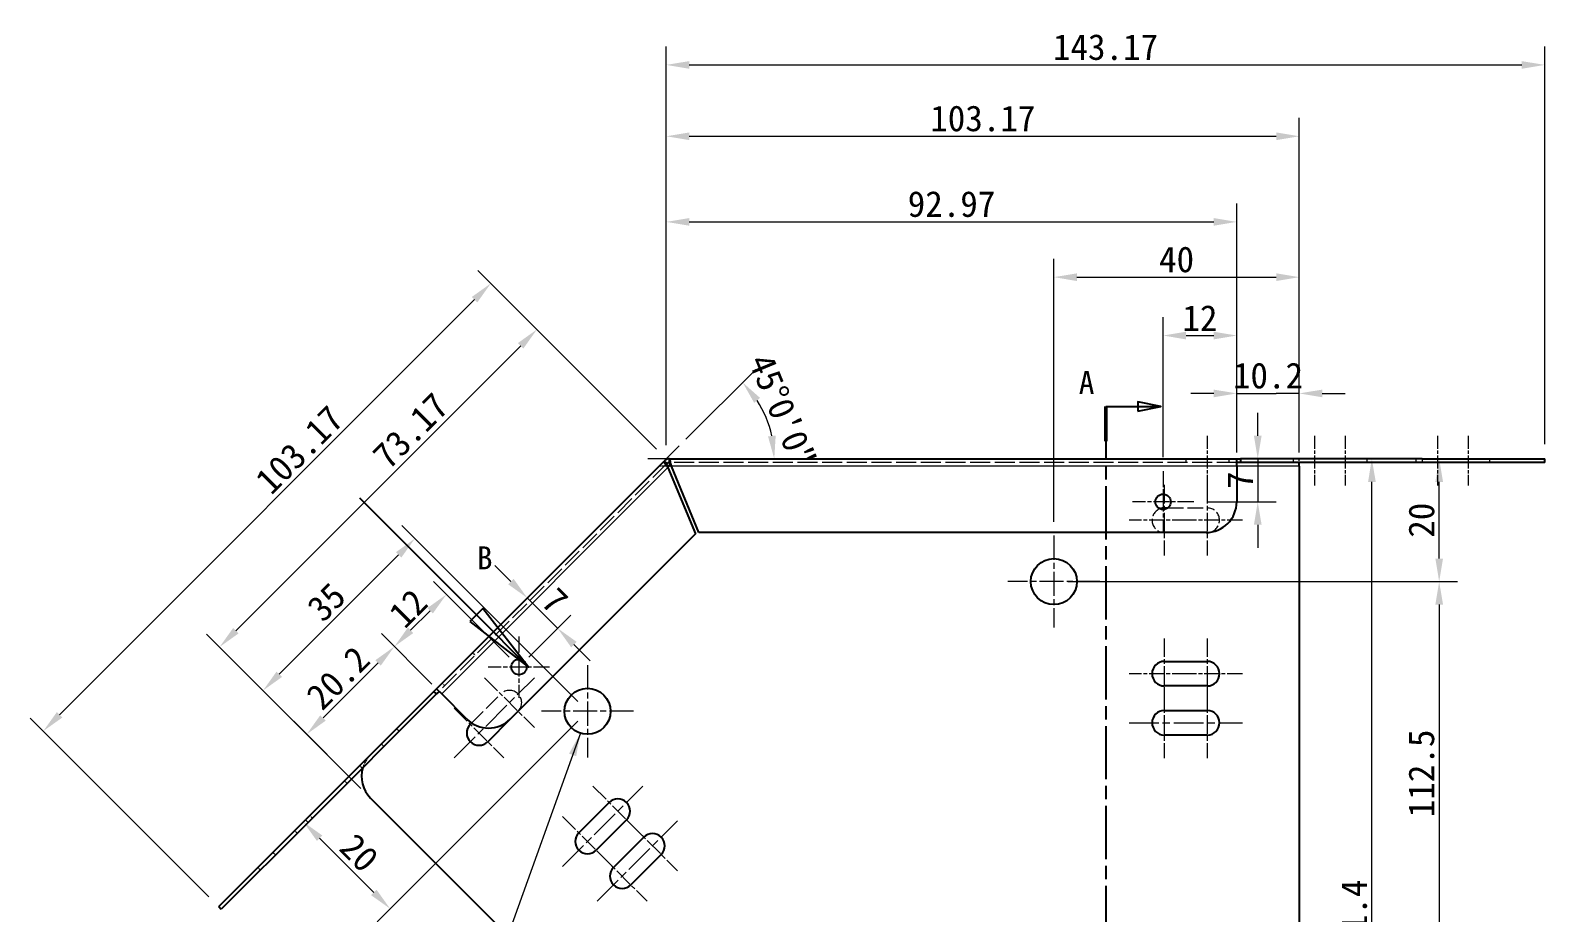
# Model space of a CAD drawing. Header units: millimetres. Extents: x 9 to 887, y 8 to 622.
# Drawn here: x 275.2 to 522, y 320.9 to 464.7 of the extents above; entities that cross this region are included whole.
import ezdxf

# ---------------------------------------------------------------- set-up
doc = ezdxf.new("R2010")
doc.units = ezdxf.units.MM
doc.header["$LTSCALE"] = 1.5
doc.linetypes.add('CHAIN', pattern=[0.3543, 0.2362, -0.0295, 0.0591, -0.0295])
doc.linetypes.add('DASHED', pattern=[0.2067, 0.1654, -0.0413])
for name, color, linetype, lineweight, true_color in [('中心标记 (ISO)', 1, 'CHAIN', 18, 0xff0000), ('中心线 (ISO)', 1, 'CHAIN', 18, 0xff0000), ('剖切线 (ISO)', 7, 'CHAIN', 25, 0x008000), ('尺寸 (ISO)', 7, 'Continuous', 18, 0x008000), ('符号 (ISO)', 7, 'Continuous', 18, 0x008000), ('隐藏 (ISO)', 5, 'DASHED', 18, 0x0000ff), ('隐藏窄的 (ISO)', 5, 'DASHED', 18, 0x0000ff)]:
    doc.layers.add(name, color=color, linetype=linetype, lineweight=lineweight, true_color=true_color)
doc.layers.add('可见 (ISO)', color=7, linetype='Continuous', lineweight=25)
doc.layers.add('可见窄的 (ISO)', color=7, linetype='Continuous', lineweight=18)
doc.styles.add('HZ_33', font='simfang.ttf')
doc.styles.add('最新国标', font='simfang.ttf')
doc.dimstyles.new('默认 (GB)', dxfattribs={"dimscale": 1.5, "dimtxt": 2.8, "dimasz": 2.5, "dimexe": 2, "dimexo": 1.5, "dimgap": 0.5, "dimtad": 1, "dimtoh": 1, "dimdsep": 46, "dimtxsty": '最新国标', "dimcen": 0.09, "dimdle": 10, "dimclrd": 256, "dimclre": 256, "dimclrt": 256, "dimaunit": 1, "dimadec": 3, "dimazin": 2, "dimtfac": 0.535714, "dimtdec": 3, "dimtmove": 0, "dimatfit": 3, "dimfxl": 0, "dimtolj": 1, "dimlwd": -1, "dimlwe": -1, "dimarcsym": 0})
doc.dimstyles.new('默认 (GB)$7', dxfattribs={"dimscale": 1.5, "dimtxt": 2.8, "dimasz": 2.5, "dimexe": 2, "dimexo": 1.5, "dimgap": 0.5, "dimtad": 1, "dimtoh": 1, "dimdsep": 46, "dimtxsty": '最新国标', "dimcen": 0.09, "dimdle": 10, "dimclrd": 256, "dimclre": 256, "dimclrt": 256, "dimaunit": 1, "dimadec": 3, "dimazin": 2, "dimtfac": 0.535714, "dimtdec": 3, "dimtmove": 0, "dimatfit": 3, "dimfxl": 0, "dimtolj": 1, "dimlwd": -1, "dimlwe": -1, "dimarcsym": 0})

# ---------------------------------------------------------------- blocks, each defined once
blk = doc.blocks.new('二维转换剖视图0')
at = {"layer": '剖切线 (ISO)', "linetype": 'CHAIN', "ltscale": 16.32955}
blk.add_line((300.33, 268.92), (300.33, 155.21), dxfattribs=at)
at = {"layer": '剖切线 (ISO)', "linetype": 'Continuous', "lineweight": 50}
for p, q in [((300.33, 268.92), (300.33, 265.13)), ((300.33, 158.99), (300.33, 155.21))]:
    blk.add_line(p, q, dxfattribs=at)
at = {"layer": '剖切线 (ISO)', "linetype": 'Continuous'}
for p, q in [((300.33, 268.92), (303.83, 268.92)), ((306.33, 268.92), (303.83, 269.42)), ((303.83, 269.42), (303.83, 268.42)), ((303.83, 268.92), (306.33, 268.92)), ((303.83, 268.42), (306.33, 268.92)), ((300.33, 155.21), (303.83, 155.21)), ((306.33, 155.21), (303.83, 155.71)), ((303.83, 155.71), (303.83, 154.71)), ((303.83, 155.21), (306.33, 155.21)), ((303.83, 154.71), (306.33, 155.21))]:
    blk.add_line(p, q, dxfattribs=at)
at = {"layer": '剖切线 (ISO)', "linetype": 'Continuous', "flags": 128}
for points in [[(303.83, 268.42), (306.33, 268.92), (303.83, 269.42), (303.83, 268.42)], [(303.83, 154.71), (306.33, 155.21), (303.83, 155.71), (303.83, 154.71)]]:
    blk.add_lwpolyline(points, dxfattribs=at)
at = {"layer": '剖切线 (ISO)'}
for points in [[(303.83, 268.42), (306.33, 268.92), (303.83, 269.42), (303.83, 268.42)], [(303.83, 154.71), (306.33, 155.21), (303.83, 155.71), (303.83, 154.71)]]:
    blk.add_solid(points, dxfattribs=at)
at = {"layer": '剖切线 (ISO)', "char_height": 2.5, "attachment_point": 7, "style": 'HZ_33'}
for insert in [(297.4, 270.26), (297.2, 151.21)]:
    blk.add_mtext('A', dxfattribs=dict(at, insert=insert))
blk = doc.blocks.new('二维转换剖视图1')
at = {"layer": '剖切线 (ISO)', "linetype": 'Continuous'}
for p, q in [((219.23, 259), (231.95, 246.27)), ((232.66, 246.98), (231.25, 245.56)), ((237.61, 240.61), (232.66, 246.98)), ((231.25, 245.56), (237.61, 240.61)), ((231.95, 246.27), (237.61, 240.61))]:
    blk.add_line(p, q, dxfattribs=at)
at = {"layer": '剖切线 (ISO)', "linetype": 'Continuous', "flags": 128}
blk.add_lwpolyline([(231.25, 245.56), (237.61, 240.61), (232.66, 246.98), (231.25, 245.56)], dxfattribs=at)
at = {"layer": '剖切线 (ISO)'}
blk.add_solid([(231.25, 245.56), (237.61, 240.61), (232.66, 246.98), (231.25, 245.56)], dxfattribs=at)
at = {"layer": '剖切线 (ISO)', "insert": (232, 251.22), "char_height": 2.5, "attachment_point": 7, "style": 'HZ_33'}
blk.add_mtext('B', dxfattribs=at)
blk = doc.blocks.new('*D13')
at = {"layer": 'Defpoints', "color": 0, "transparency": 16777216}
for p in [(471.84, 394.84), (504.84, 394.84), (442.04, 374.84)]:
    blk.add_point(p, dxfattribs=at)
at = {"layer": '尺寸 (ISO)', "color": 116, "true_color": 0x00803f, "transparency": 16777216}
for p, q in [((474.09, 394.84), (507.84, 394.84)), ((504.84, 378.59), (504.84, 391.09)), ((444.29, 374.84), (507.84, 374.84))]:
    blk.add_line(p, q, dxfattribs=at)
for points in [[(504.22, 391.09), (505.47, 391.09), (504.84, 394.84)], [(504.22, 378.59), (505.47, 378.59), (504.84, 374.84)]]:
    blk.add_solid(points, dxfattribs=at)
at = {"layer": '尺寸 (ISO)', "transparency": 16777216, "insert": (501.97, 384.84), "char_height": 4.2, "attachment_point": 5, "rotation": 90, "style": '最新国标'}
blk.add_mtext('\\A1;20', dxfattribs=at)
blk = doc.blocks.new('*D14')
at = {"layer": 'Defpoints', "color": 0, "transparency": 16777216}
for p in [(482.04, 424.44), (482.04, 393.64), (442.04, 382.34)]:
    blk.add_point(p, dxfattribs=at)
at = {"layer": '尺寸 (ISO)', "color": 116, "true_color": 0x00803f, "transparency": 16777216}
for p, q in [((442.04, 384.59), (442.04, 427.44)), ((482.04, 395.89), (482.04, 427.44)), ((445.79, 424.44), (478.29, 424.44))]:
    blk.add_line(p, q, dxfattribs=at)
for points in [[(445.79, 425.06), (445.79, 423.81), (442.04, 424.44)], [(478.29, 425.06), (478.29, 423.81), (482.04, 424.44)]]:
    blk.add_solid(points, dxfattribs=at)
at = {"layer": '尺寸 (ISO)', "transparency": 16777216, "insert": (462.04, 427.31), "char_height": 4.2, "attachment_point": 5, "style": '最新国标'}
blk.add_mtext('\\A1;40', dxfattribs=at)
blk = doc.blocks.new('*D15')
at = {"layer": 'Defpoints', "color": 0, "transparency": 16777216}
for p in [(313.14, 357.09), (366.03, 353.71), (330.67, 339.56)]:
    blk.add_point(p, dxfattribs=at)
at = {"layer": '尺寸 (ISO)', "color": 116, "true_color": 0x00803f, "transparency": 16777216}
for p, q in [((364.44, 355.3), (335.77, 383.96)), ((335.24, 379.19), (315.8, 359.74)), ((329.08, 341.15), (311.02, 359.21))]:
    blk.add_line(p, q, dxfattribs=at)
for points in [[(334.8, 379.63), (335.68, 378.75), (337.89, 381.84)], [(315.35, 360.18), (316.24, 359.3), (313.14, 357.09)]]:
    blk.add_solid(points, dxfattribs=at)
at = {"layer": '尺寸 (ISO)', "transparency": 16777216, "insert": (323.49, 371.5), "char_height": 4.2, "attachment_point": 5, "rotation": 45, "style": '最新国标'}
blk.add_mtext('\\A1;35', dxfattribs=at)
blk = doc.blocks.new('*D16')
at = {"layer": 'Defpoints', "color": 0, "transparency": 16777216}
for p in [(366.03, 353.71), (320.07, 336.03), (319.72, 335.68)]:
    blk.add_point(p, dxfattribs=at)
at = {"layer": '尺寸 (ISO)', "color": 116, "true_color": 0x00803f, "transparency": 16777216}
for p, q in [((364.44, 352.11), (331.74, 319.42)), ((331.21, 324.19), (322.37, 333.03))]:
    blk.add_line(p, q, dxfattribs=at)
for points in [[(322.81, 333.47), (321.93, 332.59), (319.72, 335.68)], [(331.65, 324.63), (330.76, 323.75), (333.86, 321.54)]]:
    blk.add_solid(points, dxfattribs=at)
at = {"layer": '尺寸 (ISO)', "transparency": 16777216, "insert": (328.82, 330.64), "char_height": 4.2, "attachment_point": 5, "rotation": 315, "style": '最新国标'}
blk.add_mtext('\\A1;20', dxfattribs=at)
blk = doc.blocks.new('*D17')
at = {"layer": 'Defpoints', "color": 0, "transparency": 16777216}
for p in [(378.87, 394.84), (306.06, 364.18), (330.67, 339.56)]:
    blk.add_point(p, dxfattribs=at)
at = {"layer": '尺寸 (ISO)', "color": 116, "true_color": 0x00803f, "transparency": 16777216}
for p, q in [((377.28, 396.43), (355.67, 418.04)), ((355.14, 413.26), (308.71, 366.83)), ((329.08, 341.15), (303.94, 366.3))]:
    blk.add_line(p, q, dxfattribs=at)
for points in [[(354.7, 413.71), (355.58, 412.82), (357.79, 415.92)], [(308.27, 367.27), (309.15, 366.39), (306.06, 364.18)]]:
    blk.add_solid(points, dxfattribs=at)
at = {"layer": '尺寸 (ISO)', "transparency": 16777216, "insert": (337.21, 399.41), "char_height": 4.2, "attachment_point": 5, "rotation": 45, "style": '最新国标'}
blk.add_mtext('\\A1;73.17', dxfattribs=at)
blk = doc.blocks.new('*D18')
at = {"layer": 'Defpoints', "color": 0, "transparency": 16777216}
for p in [(471.84, 433.44), (378.87, 394.84), (471.84, 393.64)]:
    blk.add_point(p, dxfattribs=at)
at = {"layer": '尺寸 (ISO)', "color": 116, "true_color": 0x00803f, "transparency": 16777216}
for p, q in [((378.87, 397.09), (378.87, 436.44)), ((471.84, 395.89), (471.84, 436.44)), ((382.62, 433.44), (468.09, 433.44))]:
    blk.add_line(p, q, dxfattribs=at)
for points in [[(382.62, 434.07), (382.62, 432.82), (378.87, 433.44)], [(468.09, 434.07), (468.09, 432.82), (471.84, 433.44)]]:
    blk.add_solid(points, dxfattribs=at)
at = {"layer": '尺寸 (ISO)', "transparency": 16777216, "insert": (425.36, 436.33), "char_height": 4.2, "attachment_point": 5, "style": '最新国标'}
blk.add_mtext('\\A1;92.97', dxfattribs=at)
blk = doc.blocks.new('*D19')
at = {"layer": 'Defpoints', "color": 0, "transparency": 16777216}
for p in [(334.55, 364.25), (354.85, 360.92), (342.27, 356.53)]:
    blk.add_point(p, dxfattribs=at)
at = {"layer": '尺寸 (ISO)', "color": 116, "true_color": 0x00803f, "transparency": 16777216}
for p, q in [((353.26, 362.51), (340.91, 374.86)), ((340.38, 370.09), (337.2, 366.91)), ((340.68, 358.13), (332.43, 366.38))]:
    blk.add_line(p, q, dxfattribs=at)
for points in [[(339.94, 370.53), (340.82, 369.65), (343.03, 372.74)], [(336.76, 367.35), (337.64, 366.46), (334.55, 364.25)]]:
    blk.add_solid(points, dxfattribs=at)
at = {"layer": '尺寸 (ISO)', "transparency": 16777216, "insert": (336.78, 370.51), "char_height": 4.2, "attachment_point": 5, "rotation": 45, "style": '最新国标'}
blk.add_mtext('\\A1;12', dxfattribs=at)
blk = doc.blocks.new('*D20')
at = {"layer": 'Defpoints', "color": 0, "transparency": 16777216}
for p in [(471.84, 414.93), (459.84, 392.84), (471.84, 393.64)]:
    blk.add_point(p, dxfattribs=at)
at = {"layer": '尺寸 (ISO)', "color": 116, "true_color": 0x00803f, "transparency": 16777216}
for p, q in [((459.84, 395.09), (459.84, 417.93)), ((471.84, 395.89), (471.84, 417.93)), ((463.59, 414.93), (468.09, 414.93))]:
    blk.add_line(p, q, dxfattribs=at)
for points in [[(463.59, 415.55), (463.59, 414.3), (459.84, 414.93)], [(468.09, 415.55), (468.09, 414.3), (471.84, 414.93)]]:
    blk.add_solid(points, dxfattribs=at)
at = {"layer": '尺寸 (ISO)', "transparency": 16777216, "insert": (465.84, 417.78), "char_height": 4.2, "attachment_point": 5, "style": '最新国标'}
blk.add_mtext('\\A1;12', dxfattribs=at)
blk = doc.blocks.new('*D23')
at = {"layer": 'Defpoints', "color": 0, "transparency": 16777216}
for p in [(482.04, 405.5), (471.84, 393.64), (482.04, 393.64)]:
    blk.add_point(p, dxfattribs=at)
at = {"layer": '尺寸 (ISO)', "color": 116, "true_color": 0x00803f, "transparency": 16777216}
for p, q in [((471.84, 395.89), (471.84, 408.5)), ((482.04, 395.89), (482.04, 408.5)), ((468.09, 405.5), (464.34, 405.5)), ((471.84, 405.5), (475.59, 405.5)), ((475.59, 405.5), (478.29, 405.5)), ((482.04, 405.5), (478.29, 405.5)), ((485.79, 405.5), (489.54, 405.5))]:
    blk.add_line(p, q, dxfattribs=at)
for points in [[(468.09, 406.12), (468.09, 404.87), (471.84, 405.5)], [(485.79, 406.12), (485.79, 404.87), (482.04, 405.5)]]:
    blk.add_solid(points, dxfattribs=at)
at = {"layer": '尺寸 (ISO)', "transparency": 16777216, "insert": (476.94, 408.38), "char_height": 4.2, "attachment_point": 5, "style": '最新国标'}
blk.add_mtext('\\A1;10.2', dxfattribs=at)
blk = doc.blocks.new('*D24')
at = {"layer": 'Defpoints', "color": 0, "transparency": 16777216}
for p in [(442.04, 374.84), (469.54, 262.34), (504.84, 262.34)]:
    blk.add_point(p, dxfattribs=at)
at = {"layer": '尺寸 (ISO)', "color": 116, "true_color": 0x00803f, "transparency": 16777216}
for p, q in [((444.29, 374.84), (507.84, 374.84)), ((504.84, 371.09), (504.84, 266.09)), ((471.79, 262.34), (507.84, 262.34))]:
    blk.add_line(p, q, dxfattribs=at)
for points in [[(504.22, 371.09), (505.47, 371.09), (504.84, 374.84)], [(504.22, 266.09), (505.47, 266.09), (504.84, 262.34)]]:
    blk.add_solid(points, dxfattribs=at)
at = {"layer": '尺寸 (ISO)', "transparency": 16777216, "insert": (501.96, 343.59), "char_height": 4.2, "attachment_point": 5, "rotation": 90, "style": '最新国标'}
blk.add_mtext('\\A1;112.5', dxfattribs=at)
blk = doc.blocks.new('*D27')
at = {"layer": 'Defpoints', "color": 0, "transparency": 16777216}
for p in [(395.88, 399.39), (380.46, 396.43), (378.87, 394.84), (381.12, 394.84)]:
    blk.add_point(p, dxfattribs=at)
at = {"layer": '尺寸 (ISO)', "color": 116, "true_color": 0x00803f, "transparency": 16777216}
blk.add_line((382.06, 398.02), (393.44, 409.4), dxfattribs=at)
blk.add_arc((378.87, 394.84), 17.6, 12.2301, 32.7699, dxfattribs=at)
for points in [[(393.19, 403.97), (394.16, 404.76), (391.32, 407.28)], [(396.7, 398.63), (395.45, 398.5), (396.47, 394.84)]]:
    blk.add_solid(points, dxfattribs=at)
at = {"layer": '尺寸 (ISO)', "transparency": 16777216, "insert": (397.79, 402.67), "char_height": 4.2, "attachment_point": 5, "rotation": 292.5, "style": '最新国标'}
blk.add_mtext('\\A1;45°0\'0"', dxfattribs=at)
blk = doc.blocks.new('*D29')
at = {"layer": 'Defpoints', "color": 0, "transparency": 16777216}
for p in [(522.04, 459.02), (522.04, 395), (378.87, 394.84)]:
    blk.add_point(p, dxfattribs=at)
at = {"layer": '尺寸 (ISO)', "color": 116, "true_color": 0x00803f, "transparency": 16777216}
for p, q in [((378.87, 397.09), (378.87, 462.02)), ((522.04, 397.25), (522.04, 462.02)), ((382.62, 459.02), (518.29, 459.02))]:
    blk.add_line(p, q, dxfattribs=at)
for points in [[(382.62, 459.64), (382.62, 458.39), (378.87, 459.02)], [(518.29, 459.64), (518.29, 458.39), (522.04, 459.02)]]:
    blk.add_solid(points, dxfattribs=at)
at = {"layer": '尺寸 (ISO)', "transparency": 16777216, "insert": (450.46, 461.9), "char_height": 4.2, "attachment_point": 5, "style": '最新国标'}
blk.add_mtext('\\A1;143.17', dxfattribs=at)
blk = doc.blocks.new('*D30')
at = {"layer": 'Defpoints', "color": 0, "transparency": 16777216}
for p in [(361.16, 367.23), (354.85, 360.92), (341.42, 357.38)]:
    blk.add_point(p, dxfattribs=at)
at = {"layer": '尺寸 (ISO)', "color": 116, "true_color": 0x00803f, "transparency": 16777216}
for p, q in [((353.56, 374.83), (350.91, 377.48)), ((356.21, 372.18), (361.16, 367.23)), ((356.45, 362.51), (363.29, 369.35)), ((363.82, 364.58), (366.47, 361.92))]:
    blk.add_line(p, q, dxfattribs=at)
for points in [[(354, 375.27), (353.12, 374.39), (356.21, 372.18)], [(364.26, 365.02), (363.37, 364.13), (361.16, 367.23)]]:
    blk.add_solid(points, dxfattribs=at)
at = {"layer": '尺寸 (ISO)', "transparency": 16777216, "insert": (360.72, 371.73), "char_height": 4.2, "attachment_point": 5, "rotation": 315, "style": '最新国标'}
blk.add_mtext('\\A1;7', dxfattribs=at)
blk = doc.blocks.new('*D31')
at = {"layer": 'Defpoints', "color": 0, "transparency": 16777216}
for p in [(482.04, 447.39), (378.87, 394.84), (482.04, 393.64)]:
    blk.add_point(p, dxfattribs=at)
at = {"layer": '尺寸 (ISO)', "color": 116, "true_color": 0x00803f, "transparency": 16777216}
for p, q in [((378.87, 397.09), (378.87, 450.39)), ((482.04, 395.89), (482.04, 450.39)), ((382.62, 447.39), (478.29, 447.39))]:
    blk.add_line(p, q, dxfattribs=at)
for points in [[(382.62, 448.02), (382.62, 446.77), (378.87, 447.39)], [(478.29, 448.02), (478.29, 446.77), (482.04, 447.39)]]:
    blk.add_solid(points, dxfattribs=at)
at = {"layer": '尺寸 (ISO)', "transparency": 16777216, "insert": (430.46, 450.28), "char_height": 4.2, "attachment_point": 5, "style": '最新国标'}
blk.add_mtext('\\A1;103.17', dxfattribs=at)
blk = doc.blocks.new('*D53')
at = {"layer": 'Defpoints', "color": 0, "transparency": 16777216}
for p in [(378.87, 394.84), (277.33, 350.48), (305.92, 321.89)]:
    blk.add_point(p, dxfattribs=at)
at = {"layer": '尺寸 (ISO)', "color": 116, "true_color": 0x00803f, "transparency": 16777216}
for p, q in [((377.28, 396.43), (348.16, 425.55)), ((347.63, 420.78), (279.98, 353.13)), ((304.33, 323.48), (275.21, 352.6))]:
    blk.add_line(p, q, dxfattribs=at)
for points in [[(347.19, 421.22), (348.07, 420.33), (350.28, 423.43)], [(279.54, 353.57), (280.43, 352.69), (277.33, 350.48)]]:
    blk.add_solid(points, dxfattribs=at)
at = {"layer": '尺寸 (ISO)', "transparency": 16777216, "insert": (319.09, 396.31), "char_height": 4.2, "attachment_point": 5, "rotation": 45, "style": '最新国标'}
blk.add_mtext('\\A1;103.17', dxfattribs=at)
blk = doc.blocks.new('*D65')
at = {"layer": 'Defpoints', "color": 0, "transparency": 16777216}
for p in [(451.34, 394.84), (464.84, 387.84), (475.27, 387.84)]:
    blk.add_point(p, dxfattribs=at)
at = {"layer": '尺寸 (ISO)', "color": 116, "true_color": 0x00803f, "transparency": 16777216}
for p, q in [((475.27, 398.59), (475.27, 402.34)), ((475.27, 394.84), (475.27, 387.84)), ((467.09, 387.84), (478.27, 387.84)), ((475.27, 384.09), (475.27, 380.34))]:
    blk.add_line(p, q, dxfattribs=at)
for points in [[(474.65, 398.59), (475.9, 398.59), (475.27, 394.84)], [(474.65, 384.09), (475.9, 384.09), (475.27, 387.84)]]:
    blk.add_solid(points, dxfattribs=at)
at = {"layer": '尺寸 (ISO)', "transparency": 16777216, "insert": (472.4, 391.34), "char_height": 4.2, "attachment_point": 5, "rotation": 90, "style": '最新国标'}
blk.add_mtext('\\A1;7', dxfattribs=at)
blk = doc.blocks.new('*D71')
at = {"layer": 'Defpoints', "color": 0, "transparency": 16777216}
for p in [(493.87, 394.84), (493.87, 394.84), (462.11, 293.44)]:
    blk.add_point(p, dxfattribs=at)
at = {"layer": '尺寸 (ISO)', "color": 116, "true_color": 0x00803f, "transparency": 16777216}
for p, q in [((493.87, 297.19), (493.87, 391.09)), ((464.36, 293.44), (496.87, 293.44))]:
    blk.add_line(p, q, dxfattribs=at)
for points in [[(493.25, 391.09), (494.5, 391.09), (493.87, 394.84)], [(493.25, 297.19), (494.5, 297.19), (493.87, 293.44)]]:
    blk.add_solid(points, dxfattribs=at)
at = {"layer": '尺寸 (ISO)', "transparency": 16777216, "insert": (490.99, 319.14), "char_height": 4.2, "attachment_point": 5, "rotation": 90, "style": '最新国标'}
blk.add_mtext('\\A1;101.4', dxfattribs=at)
blk = doc.blocks.new('*D73')
at = {"layer": 'Defpoints', "color": 0, "transparency": 16777216}
for p in [(342.27, 356.53), (320.27, 349.97), (330.67, 339.56)]:
    blk.add_point(p, dxfattribs=at)
at = {"layer": '尺寸 (ISO)', "color": 116, "true_color": 0x00803f, "transparency": 16777216}
for p, q in [((340.68, 358.13), (332.43, 366.38)), ((331.9, 361.6), (322.92, 352.62)), ((329.08, 341.15), (318.14, 352.09))]:
    blk.add_line(p, q, dxfattribs=at)
for points in [[(331.46, 362.04), (332.34, 361.16), (334.55, 364.25)], [(322.47, 353.06), (323.36, 352.18), (320.27, 349.97)]]:
    blk.add_solid(points, dxfattribs=at)
at = {"layer": '尺寸 (ISO)', "transparency": 16777216, "insert": (325.37, 359.15), "char_height": 4.2, "attachment_point": 5, "rotation": 45, "style": '最新国标'}
blk.add_mtext('\\A1;20.2', dxfattribs=at)

msp = doc.modelspace()

# ---------------------------------------------------------------- linework, layer by layer
at = {"layer": '中心标记 (ISO)', "ltscale": 7.407949}
for p, q in [((459.8411, 392.8365), (459.8411, 382.8365)), ((464.8411, 387.8365), (454.8411, 387.8365)), ((354.8548, 365.9183), (354.8548, 355.9183)), ((359.8548, 360.9183), (349.8548, 360.9183))]:
    msp.add_line(p, q, dxfattribs=at)
at = {"layer": '中心标记 (ISO)', "ltscale": 8.519156}
for p, q in [((460.0411, 390.5865), (460.0411, 379.0865)), ((467.0411, 390.5865), (467.0411, 379.0865)), ((460.0411, 365.5865), (460.0411, 354.0865)), ((467.0411, 365.5865), (467.0411, 354.0865)), ((349.2333, 359.1859), (357.365, 351.0542)), ((460.0411, 357.5865), (460.0411, 346.0865)), ((467.0411, 357.5865), (467.0411, 346.0865)), ((344.2835, 354.2362), (352.4153, 346.1044)), ((366.911, 341.5082), (375.0427, 333.3765)), ((361.9612, 336.5585), (370.0929, 328.4268)), ((372.5678, 335.8514), (380.6995, 327.7197)), ((367.6181, 330.9016), (375.7498, 322.7699))]:
    msp.add_line(p, q, dxfattribs=at)
at = {"layer": '中心标记 (ISO)', "ltscale": 7.037547}
for p, q in [((463.7911, 384.8365), (454.2911, 384.8365)), ((472.7911, 384.8365), (463.2911, 384.8365)), ((463.7911, 359.8365), (454.2911, 359.8365)), ((472.7911, 359.8365), (463.2911, 359.8365))]:
    msp.add_line(p, q, dxfattribs=at)
at = {"layer": '中心标记 (ISO)', "ltscale": 11.111974}
for p, q in [((442.0411, 382.3365), (442.0411, 367.3365)), ((449.5411, 374.8365), (434.5411, 374.8365)), ((366.0271, 361.2058), (366.0271, 346.2058)), ((373.5271, 353.7058), (358.5271, 353.7058))]:
    msp.add_line(p, q, dxfattribs=at)
at = {"layer": '中心线 (ISO)', "ltscale": 6.00042}
for p, q in [((467.0411, 398.5865), (467.0411, 390.4865)), ((484.5411, 398.5865), (484.5411, 390.4865)), ((489.5411, 398.5865), (489.5411, 390.4865)), ((504.5411, 398.5865), (504.5411, 390.4865)), ((509.5411, 398.5865), (509.5411, 390.4865))]:
    msp.add_line(p, q, dxfattribs=at)
at = {"layer": '中心线 (ISO)', "ltscale": 13.704791}
for p, q in [((344.2835, 346.1044), (357.365, 359.1859)), ((454.2911, 351.8365), (472.7911, 351.8365)), ((361.9612, 328.4268), (375.0427, 341.5082)), ((367.6181, 322.7699), (380.6995, 335.8514))]:
    msp.add_line(p, q, dxfattribs=at)
at = {"layer": '可见 (ISO)'}
for p, q in [((341.4198, 357.3828), (378.522, 394.485)), ((378.522, 394.485), (378.9463, 394.0608)), ((379.3705, 393.6365), (379.0315, 393.6365)), ((379.1409, 393.4069), (383.6144, 382.6069)), ((379.3705, 394.8365), (471.8411, 394.8365)), ((379.3705, 394.2365), (379.3705, 394.8365)), ((379.3705, 394.2365), (379.3705, 393.6365)), ((384.1688, 382.8365), (379.6953, 393.6365)), ((471.8411, 394.8365), (472.4411, 394.8365)), ((471.8411, 393.6365), (471.8411, 394.8365)), ((472.4411, 394.2365), (471.8411, 394.2365)), ((471.8411, 393.6365), (471.8411, 387.8365)), ((472.4411, 394.8365), (472.4411, 394.2365)), ((502.0411, 394.8365), (472.4411, 394.8365)), ((502.0411, 394.2365), (472.4411, 394.2365)), ((482.0411, 393.6365), (482.0411, 394.2365)), ((482.0411, 393.6365), (482.0411, 243.5365)), ((502.0411, 394.8365), (522.0411, 394.8365)), ((522.0411, 394.2365), (502.0411, 394.2365)), ((522.0411, 394.2365), (522.0411, 394.8365)), ((460.0411, 386.8365), (460.5911, 386.8365)), ((383.6144, 382.6069), (353.4406, 352.433)), ((466.8411, 382.8365), (384.1688, 382.8365)), ((467.0411, 382.8365), (466.8411, 382.8365)), ((460.0411, 361.8365), (467.0411, 361.8365)), ((340.9955, 356.9585), (320.0651, 336.0282)), ((341.4198, 356.5343), (320.4894, 335.6039)), ((340.9955, 356.9585), (341.4198, 357.3828)), ((341.4198, 356.5343), (340.9955, 356.9585)), ((341.4198, 357.3828), (342.2683, 356.5343)), ((341.844, 356.9585), (341.4198, 356.5343)), ((346.3695, 352.433), (342.2683, 356.5343)), ((467.0411, 357.8365), (460.0411, 357.8365)), ((460.0411, 353.8365), (467.0411, 353.8365)), ((346.9352, 351.5845), (347.148, 351.7974)), ((353.4406, 352.433), (349.7636, 348.7561)), ((467.0411, 349.8365), (460.0411, 349.8365)), ((390.487, 279.7484), (330.6717, 339.5637)), ((364.6129, 333.9068), (369.5626, 338.8566)), ((305.923, 321.886), (320.0651, 336.0282)), ((372.391, 336.0282), (367.4413, 331.0784)), ((320.4894, 335.6039), (306.3473, 321.4618)), ((370.2697, 328.25), (375.2195, 333.1997)), ((378.0479, 330.3713), (373.0981, 325.4216)), ((305.923, 321.886), (306.3473, 321.4618))]:
    msp.add_line(p, q, dxfattribs=at)
for centre, radius in [((459.8411, 387.8365), 1.25), ((442.0411, 374.8365), 3.75), ((354.8548, 360.9183), 1.25), ((366.0271, 353.7058), 3.75)]:
    msp.add_circle(centre, radius, dxfattribs=at)
for centre, radius, start, end in [((379.3705, 393.6365), 1.2, 90, 135), ((379.3705, 393.6365), 0.6, 90, 135), ((466.8411, 387.8365), 5, 270, 0), ((460.0411, 384.8365), 2, 90, 111.194981), ((467.0411, 384.8365), 2, 270, 279.848339), ((460.0411, 359.8365), 2, 90, 270), ((467.0411, 359.8365), 2, 270, 90), ((460.0411, 351.8365), 2, 90, 270), ((467.0411, 351.8365), 2, 270, 90), ((348.3494, 350.1703), 2, 135, 315), ((349.905, 355.9686), 5, 225, 315), ((334.2073, 343.0992), 5, 163.357637, 225), ((370.9768, 337.4424), 2, 315, 135), ((366.0271, 332.4926), 2, 135, 315), ((376.6337, 331.7855), 2, 315, 135), ((371.6839, 326.8358), 2, 135, 315)]:
    msp.add_arc(centre, radius, start, end, dxfattribs=at)
for points in [[(378.522, 394.485), (378.4591, 394.4222), (378.6593, 394.0962), (378.9472, 393.6826), (379.0097, 393.5928), (379.0753, 393.4998), (379.1409, 393.4069)], [(379.6953, 393.6365), (379.6063, 394.1527), (379.5174, 394.6469), (379.4285, 394.7897), (379.4092, 394.8207), (379.3899, 394.8365), (379.3705, 394.8365)]]:
    msp.add_open_spline(points, degree=3, knots=[0, 0, 0, 0, 1.29053144, 1.29053144, 1.29053144, 1.57079633, 1.57079633, 1.57079633, 1.57079633], dxfattribs=at)
for points in [[(378.9463, 394.0608), (378.8697, 393.9842), (378.9953, 393.7056), (379.1409, 393.4069)], [(379.3705, 394.2365), (379.4788, 394.2365), (379.587, 393.9507), (379.6953, 393.6365)]]:
    msp.add_open_spline(points, degree=3, dxfattribs=at)
at = {"layer": '可见窄的 (ISO)'}
for p, q in [((379.1409, 393.4069), (342.2683, 356.5343)), ((379.6953, 393.6365), (379.3705, 393.6365)), ((471.8411, 393.6365), (379.6953, 393.6365)), ((482.0411, 393.6365), (471.8411, 393.6365)), ((502.0411, 394.8365), (502.0411, 394.2365)), ((320.4894, 335.6039), (320.0651, 336.0282))]:
    msp.add_line(p, q, dxfattribs=at)
at = {"layer": '尺寸 (ISO)'}
for q in [(380.9948, 396.9578), (380.9948, 396.9578), (380.9948, 396.9578), (380.9948, 396.9578), (380.9948, 396.9578), (375.8735, 394.8365), (375.8735, 394.8365), (375.8735, 394.8365), (375.8735, 394.8365), (375.8735, 394.8365)]:
    msp.add_line((378.8735, 394.8365), q, dxfattribs=at)
at = {"layer": '隐藏 (ISO)', "ltscale": 13.017879}
msp.add_line((378.9463, 394.0608), (341.844, 356.9585), dxfattribs=at)
at = {"layer": '隐藏 (ISO)', "ltscale": 1.724294}
msp.add_line((379.0315, 393.6365), (377.6735, 393.6365), dxfattribs=at)
at = {"layer": '隐藏 (ISO)', "ltscale": 12.967125}
msp.add_line((471.8411, 394.2365), (379.3705, 394.2365), dxfattribs=at)
at = {"layer": '隐藏 (ISO)', "ltscale": 0.761779}
for p, q in [((463.5411, 394.8365), (463.5411, 394.2365)), ((470.5411, 394.8365), (470.5411, 394.2365)), ((481.0411, 394.8365), (481.0411, 394.2365)), ((482.0411, 394.2365), (482.0411, 394.8365)), ((493.0411, 394.8365), (493.0411, 394.2365)), ((501.0411, 394.8365), (501.0411, 394.2365)), ((513.0411, 394.8365), (513.0411, 394.2365)), ((347.2887, 363.2518), (347.713, 362.8275)), ((342.339, 358.302), (342.7633, 357.8778)), ((334.9144, 350.8774), (335.3386, 350.4531)), ((326.4291, 342.3921), (326.8534, 341.9679)), ((320.7722, 336.7353), (321.1965, 336.311)), ((312.287, 328.25), (312.7112, 327.8257))]:
    msp.add_line(p, q, dxfattribs=at)
at = {"layer": '隐藏 (ISO)', "ltscale": 10.401548}
msp.add_line((460.5911, 386.8365), (467.0411, 386.8365), dxfattribs=at)
at = {"layer": '隐藏 (ISO)', "ltscale": 10.803063}
msp.add_line((347.148, 351.7974), (351.8849, 356.5343), dxfattribs=at)
at = {"layer": '隐藏 (ISO)', "ltscale": 7.038822}
msp.add_arc((460.0411, 384.8365), 2, 111.194981, 270, dxfattribs=at)
at = {"layer": '隐藏 (ISO)', "ltscale": 7.541754}
msp.add_arc((467.0411, 384.8365), 2, 279.848339, 90, dxfattribs=at)
at = {"layer": '隐藏 (ISO)', "ltscale": 10.132536}
msp.add_arc((353.2992, 355.12), 2, 315, 135, dxfattribs=at)
at = {"layer": '隐藏 (ISO)', "ltscale": 3.142231}
msp.add_arc((334.2073, 343.0992), 5, 135, 163.357637, dxfattribs=at)
at = {"layer": '隐藏窄的 (ISO)', "ltscale": 0.761779}
for p, q in [((484.5411, 394.8365), (484.5411, 394.2365)), ((489.5411, 394.8365), (489.5411, 394.2365)), ((504.5411, 394.8365), (504.5411, 394.2365)), ((509.5411, 394.8365), (509.5411, 394.2365)), ((332.4395, 348.4025), (332.8638, 347.9783)), ((328.904, 344.867), (329.3282, 344.4427)), ((318.2974, 334.2604), (318.7216, 333.8361)), ((314.7618, 330.7249), (315.1861, 330.3006))]:
    msp.add_line(p, q, dxfattribs=at)

# ---------------------------------------------------------------- block references
at = {"layer": '剖切线 (ISO)', "xscale": 1.5, "yscale": 1.5, "zscale": 1.5}
for name in ['二维转换剖视图0', '二维转换剖视图1']:
    msp.add_blockref(name, (0, 0), dxfattribs=at)

# ---------------------------------------------------------------- dimensions: what is measured, and where the dimension line sits
at = {"layer": '尺寸 (ISO)', "color": 116, "true_color": 0x00803f}
dim = msp.add_linear_dim(base=(522.0411, 459.016), p1=(378.8735, 394.8365), p2=(522.0411, 394.998), dimstyle='默认 (GB)', override={"dimgap": 0.5, "dimtoh": 0, "dimdec": 2, "dimtol": 0, "dimlim": 0, "dimtp": 0, "dimtm": 0, "dimtdec": 3, "dimtofl": 0, "dimatfit": 1}, dxfattribs=at)
dim.commit()
dim.dimension.update_dxf_attribs({"geometry": '*D29', "text_midpoint": (450.4573, 459.016), "dimtype": 160})
for base, p1, p2, angle, override, picture, middle in [((482.0411, 447.3915), (378.8735, 394.8365), (482.0411, 393.6365), 180, {"dimgap": 0.5, "dimtoh": 0, "dimdec": 2, "dimtol": 0, "dimlim": 0, "dimtp": 0, "dimtm": 0, "dimtdec": 3, "dimtofl": 0, "dimatfit": 1}, '*D31', (430.4573, 447.3915)), ((471.8411, 433.4421), (378.8735, 394.8365), (471.8411, 393.6365), 180, {"dimgap": 0.5, "dimtoh": 0, "dimdec": 2, "dimtol": 0, "dimlim": 0, "dimtp": 0, "dimtm": 0, "dimtdec": 3, "dimtofl": 0, "dimatfit": 1}, '*D18', (425.3573, 433.4421)), ((482.0411, 424.4365), (442.0411, 382.3365), (482.0411, 393.6365), 180, {"dimgap": 0.5, "dimtoh": 0, "dimdec": 2, "dimtol": 0, "dimlim": 0, "dimtp": 0, "dimtm": 0, "dimtdec": 3, "dimtofl": 0, "dimatfit": 1}, '*D14', (462.0411, 424.4365)), ((277.3328, 350.4762), (378.8735, 394.8365), (305.923, 321.886), 45, {"dimgap": 0.5, "dimtoh": 0, "dimdec": 2, "dimtol": 0, "dimlim": 0, "dimtp": 0, "dimtm": 0, "dimtdec": 3, "dimtofl": 0, "dimatfit": 1}, '*D53', (321.1304, 394.2738)), ((471.8411, 414.926), (459.8411, 392.8365), (471.8411, 393.6365), 180, {"dimgap": 0.5, "dimtoh": 0, "dimdec": 2, "dimtol": 0, "dimlim": 0, "dimtp": 0, "dimtm": 0, "dimtdec": 3, "dimtofl": 0, "dimatfit": 1}, '*D20', (465.8411, 414.926)), ((306.057, 364.1785), (378.8735, 394.8365), (330.6717, 339.5637), 45, {"dimgap": 0.5, "dimtoh": 0, "dimdec": 2, "dimtol": 0, "dimlim": 0, "dimtp": 0, "dimtm": 0, "dimtdec": 3, "dimtofl": 0, "dimatfit": 1}, '*D17', (339.2479, 397.3694)), ((482.0411, 405.4963), (471.8411, 393.6365), (482.0411, 393.6365), 180, {"dimgap": 0.5, "dimtoh": 0, "dimdec": 2, "dimtol": 0, "dimlim": 0, "dimtp": 0, "dimtm": 0, "dimtdec": 3, "dimtofl": 0}, '*D23', (476.9411, 405.4963)), ((475.2706, 387.8365), (451.3406, 394.8365), (464.8411, 387.8365), 270, {"dimgap": 0.5, "dimtoh": 0, "dimdec": 2, "dimse1": 1, "dimtol": 0, "dimlim": 0, "dimtp": 0, "dimtm": 0, "dimtdec": 3, "dimtofl": 1, "dimatfit": 1}, '*D65', (475.2706, 391.3365)), ((504.8411, 394.8365), (442.0411, 374.8365), (471.8411, 394.8365), 270, {"dimgap": 0.5, "dimtoh": 0, "dimdec": 2, "dimtol": 0, "dimlim": 0, "dimtp": 0, "dimtm": 0, "dimtdec": 3, "dimtofl": 0, "dimatfit": 1}, '*D13', (504.8411, 384.8365)), ((493.8737, 394.8365), (462.1098, 293.4365), (493.8737, 394.8365), 90, {"dimgap": 0.5, "dimtoh": 0, "dimdec": 2, "dimse2": 1, "dimtol": 0, "dimlim": 0, "dimtp": 0, "dimtm": 0, "dimtdec": 3, "dimtofl": 0, "dimatfit": 1}, '*D71', (493.8737, 319.1365)), ((313.1441, 357.0913), (366.0271, 353.7058), (330.6717, 339.5637), 45, {"dimgap": 0.5, "dimtoh": 0, "dimdec": 2, "dimtol": 0, "dimlim": 0, "dimtp": 0, "dimtm": 0, "dimtdec": 3, "dimtofl": 0, "dimatfit": 1}, '*D15', (325.5185, 369.4657)), ((361.164, 367.2275), (341.4198, 357.3828), (354.8548, 360.9183), 315, {"dimgap": 0.5, "dimtoh": 0, "dimdec": 2, "dimse1": 1, "dimtol": 0, "dimlim": 0, "dimtp": 0, "dimtm": 0, "dimtdec": 3, "dimtofl": 1, "dimatfit": 1}, '*D30', (358.6891, 369.7024)), ((334.5487, 364.2538), (354.8548, 360.9183), (342.2683, 356.5343), 45, {"dimgap": 0.5, "dimtoh": 0, "dimdec": 2, "dimtol": 0, "dimlim": 0, "dimtp": 0, "dimtm": 0, "dimtdec": 3, "dimtofl": 0, "dimatfit": 1}, '*D19', (338.7914, 368.4965)), ((504.8411, 262.3365), (442.0411, 374.8365), (469.5411, 262.3365), 90, {"dimgap": 0.5, "dimtoh": 0, "dimdec": 2, "dimtol": 0, "dimlim": 0, "dimtp": 0, "dimtm": 0, "dimtdec": 3, "dimtofl": 0, "dimatfit": 1}, '*D24', (504.8411, 343.5865)), ((320.2652, 349.9703), (342.2683, 356.5343), (330.6717, 339.5637), 45, {"dimgap": 0.5, "dimtoh": 0, "dimdec": 2, "dimtol": 0, "dimlim": 0, "dimtp": 0, "dimtm": 0, "dimtdec": 3, "dimtofl": 0, "dimatfit": 1}, '*D73', (327.4069, 357.1121)), ((319.7159, 335.6789), (366.0271, 353.7058), (320.0651, 336.0282), 135, {"dimgap": 0.5, "dimtoh": 0, "dimdec": 2, "dimse2": 1, "dimtol": 0, "dimlim": 0, "dimtp": 0, "dimtm": 0, "dimtdec": 3, "dimtofl": 0, "dimatfit": 1}, '*D16', (326.787, 328.6078))]:
    dim = msp.add_linear_dim(base=base, p1=p1, p2=p2, angle=angle, dimstyle='默认 (GB)', override=override, dxfattribs=at)
    dim.commit()
    dim.dimension.update_dxf_attribs({"geometry": picture, "text_midpoint": middle, "dimtype": 160})
dim = msp.add_angular_dim_3p(base=(395.8751, 399.3921), center=(378.8735, 394.8365), p1=(381.1235, 394.8365), p2=(380.4645, 396.4275), dimstyle='默认 (GB)', override={"dimgap": 0.5, "dimtoh": 0, "dimse1": 1, "dimtol": 0, "dimlim": 0, "dimtp": 0, "dimtm": 0, "dimtdec": 2}, dxfattribs=at)
dim.commit()
dim.dimension.update_dxf_attribs({"geometry": '*D27', "text_midpoint": (395.1351, 401.5723), "dimtype": 165})

# ---------------------------------------------------------------- leaders
at = {"layer": '符号 (ISO)', "annotation_type": 0, "has_hookline": 1, "hookline_direction": 1, "text_width": 19.4535}
msp.add_leader([(364.8694, 350.139), (345.2641, 295.4114), (341.5141, 295.4114)], dimstyle='默认 (GB)$7', override={"dimgap": 0, "dimtad": 1}, dxfattribs=at)

doc.saveas('drawing.dxf')
